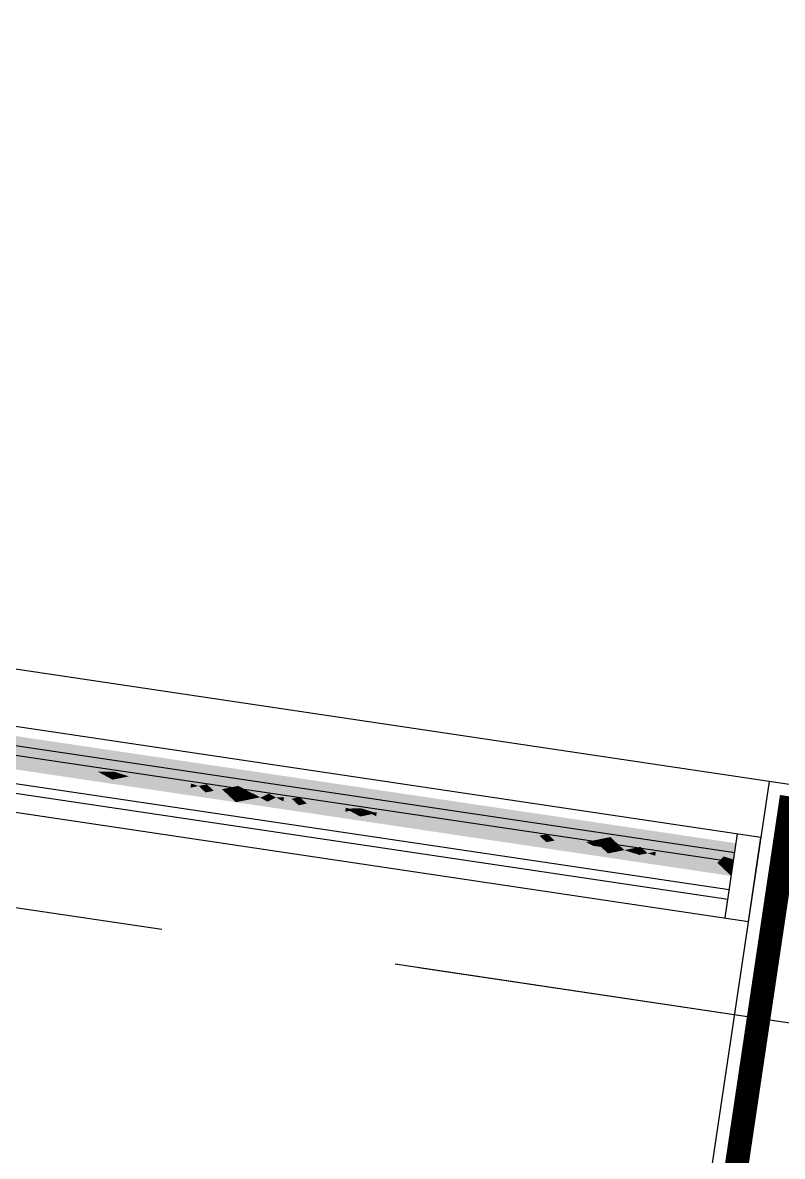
# Model space of a CAD drawing. Header units: millimetres. Extents: x 338 to 506, y 179 to 335.
# Drawn here: x 416.412 to 417.216, y 222.403 to 223.604 of the extents above; entities that cross this region are included whole.
import ezdxf

# ---------------------------------------------------------------- set-up
doc = ezdxf.new("R2010")
doc.units = ezdxf.units.MM
doc.linetypes.add('CENTER', pattern=[2, 1.25, -0.25, 0.25, -0.25])
doc.linetypes.add('DASHED2', pattern=[0.375, 0.25, -0.125])
for name, color, linetype in [('COLUMNAS', 252, 'Continuous'), ('CUBIERTA', 254, 'Continuous'), ('EJES-COLUMNAS', 3, 'CENTER'), ('EJES_DE_COLUMNA', 255, 'DASHED2'), ('MUROS', 32, 'Continuous'), ('REJAS', 151, 'Continuous')]:
    doc.layers.add(name, color=color, linetype=linetype)

# ---------------------------------------------------------------- blocks, each defined once
blk = doc.blocks.new('*U971')
at = {"layer": 'REJAS', "color": 9, "linetype": 'Continuous', "extrusion": (0, 0, -1)}
for points in [[(-44.0742, 75.6886), (-44.0654, 75.4233), (-44.0654, 75.9539)], [(-44.0829, 75.4233), (-44.0742, 75.6886), (-44.1004, 75.9539)], [(-44.0829, 75.4233), (-44.1004, 75.9539), (-44.1004, 74.8927)], [(-44.0763, 75.6223), (-44.0698, 75.556), (-44.0742, 75.6886)], [(-44.0774, 75.5891), (-44.0731, 75.5891), (-44.0763, 75.6223)], [(-44.0731, 75.5891), (-44.0758, 75.5726), (-44.0698, 75.556)], [(-44.0731, 75.5891), (-44.0774, 75.5891), (-44.0758, 75.5726)], [(-44.0758, 75.5726), (-44.0774, 75.5891), (-44.0785, 75.556)], [(-44.0737, 75.5587), (-44.0713, 75.5601), (-44.0728, 75.5643)], [(-44.0728, 75.5643), (-44.0743, 75.5684), (-44.0757, 75.5643)], [(-44.0728, 75.5643), (-44.0757, 75.5601), (-44.0737, 75.5587)], [(-44.0757, 75.5643), (-44.0757, 75.5601), (-44.0728, 75.5643)], [(-44.0743, 75.5684), (-44.0758, 75.5726), (-44.0757, 75.5643)], [(-44.0758, 75.5726), (-44.0772, 75.5643), (-44.0757, 75.5643)], [(-44.0772, 75.5643), (-44.0785, 75.556), (-44.0757, 75.5643)], [(-44.0785, 75.556), (-44.0757, 75.5601), (-44.0757, 75.5643)], [(-44.0763, 75.4897), (-44.0654, 75.4233), (-44.0698, 75.556)], [(-44.0698, 75.556), (-44.0713, 75.5601), (-44.0737, 75.5587)], [(-44.0742, 75.556), (-44.0698, 75.556), (-44.0737, 75.5587)], [(-44.0731, 75.5228), (-44.0698, 75.556), (-44.0758, 75.5394)], [(-44.0713, 75.5518), (-44.0698, 75.556), (-44.0737, 75.5532)], [(-44.0698, 75.556), (-44.0742, 75.556), (-44.0737, 75.5532)], [(-44.0728, 75.5477), (-44.0713, 75.5518), (-44.0737, 75.5532)], [(-44.0737, 75.5532), (-44.0757, 75.5518), (-44.0728, 75.5477)], [(-44.0728, 75.5477), (-44.0757, 75.5518), (-44.0757, 75.5477)], [(-44.0761, 75.5574), (-44.0737, 75.5587), (-44.0757, 75.5601)], [(-44.0761, 75.5574), (-44.0742, 75.556), (-44.0737, 75.5587)], [(-44.0761, 75.5546), (-44.0737, 75.5532), (-44.0742, 75.556)], [(-44.0761, 75.5546), (-44.0757, 75.5518), (-44.0737, 75.5532)], [(-44.0761, 75.5574), (-44.0785, 75.556), (-44.0742, 75.556)], [(-44.0785, 75.556), (-44.0761, 75.5546), (-44.0742, 75.556)], [(-44.0785, 75.556), (-44.0761, 75.5574), (-44.0757, 75.5601)], [(-44.0757, 75.5518), (-44.0785, 75.556), (-44.0757, 75.5477)], [(-44.0785, 75.556), (-44.0772, 75.5477), (-44.0757, 75.5477)], [(-44.0761, 75.5546), (-44.0785, 75.556), (-44.0757, 75.5518)], [(-44.0758, 75.5394), (-44.0785, 75.556), (-44.0774, 75.5228)], [(-44.0763, 75.4897), (-44.0785, 75.556), (-44.0829, 75.4233)], [(-44.0743, 75.5435), (-44.0728, 75.5477), (-44.0757, 75.5477)], [(-44.0731, 75.5228), (-44.0758, 75.5394), (-44.0774, 75.5228)], [(-44.0758, 75.5394), (-44.0743, 75.5435), (-44.0757, 75.5477)], [(-44.0757, 75.5477), (-44.0772, 75.5477), (-44.0758, 75.5394)], [(-44.0763, 75.4897), (-44.0731, 75.5228), (-44.0774, 75.5228)], [(-44.078, 75.4731), (-44.0736, 75.4731), (-44.0763, 75.4897)], [(-44.0736, 75.4731), (-44.0766, 75.4648), (-44.0709, 75.4565)], [(-44.0736, 75.4731), (-44.078, 75.4731), (-44.0766, 75.4648)], [(-44.0766, 75.4648), (-44.078, 75.4731), (-44.0796, 75.4565)], [(-44.0769, 75.4399), (-44.0654, 75.4233), (-44.0709, 75.4565)], [(-44.0709, 75.4565), (-44.0737, 75.4606), (-44.0757, 75.4593)], [(-44.0752, 75.4565), (-44.0709, 75.4565), (-44.0757, 75.4593)], [(-44.0709, 75.4565), (-44.0748, 75.4537), (-44.0724, 75.4523)], [(-44.0748, 75.4537), (-44.0709, 75.4565), (-44.0752, 75.4565)], [(-44.0757, 75.4593), (-44.0737, 75.4606), (-44.0766, 75.4648)], [(-44.0739, 75.4482), (-44.0796, 75.4565), (-44.0769, 75.4399)], [(-44.0767, 75.4523), (-44.0748, 75.4537), (-44.0796, 75.4565)], [(-44.0796, 75.4565), (-44.0748, 75.4537), (-44.0752, 75.4565)], [(-44.0796, 75.4565), (-44.0752, 75.4565), (-44.0757, 75.4593)], [(-44.0766, 75.4648), (-44.0781, 75.4606), (-44.0757, 75.4593)], [(-44.0781, 75.4606), (-44.0796, 75.4565), (-44.0757, 75.4593)], [(-44.0769, 75.4399), (-44.0796, 75.4565), (-44.0829, 75.4233)], [(-44.0724, 75.4523), (-44.0748, 75.4537), (-44.0739, 75.4482)], [(-44.0739, 75.4482), (-44.0748, 75.4537), (-44.0767, 75.4523)], [(-44.0711, 75.4316), (-44.0751, 75.4289), (-44.0654, 75.4233)], [(-44.0769, 75.4399), (-44.0751, 75.4289), (-44.0711, 75.4316)], [(-44.0751, 75.4289), (-44.0769, 75.4399), (-44.0799, 75.4316)], [(-44.0829, 75.4233), (-44.0751, 75.4289), (-44.0799, 75.4316)], [(-44.0654, 75.4233), (-44.0751, 75.4289), (-44.0742, 75.4233)], [(-44.0698, 75.2907), (-44.0654, 75.4233), (-44.0763, 75.357)], [(-44.0709, 75.3902), (-44.0654, 75.4233), (-44.0769, 75.4067)], [(-44.0742, 75.4233), (-44.0751, 75.4178), (-44.0654, 75.4233)], [(-44.0654, 75.4233), (-44.0751, 75.4178), (-44.0711, 75.415)], [(-44.0742, 75.158), (-44.0654, 74.8927), (-44.0654, 75.4233)], [(-44.0742, 75.4233), (-44.0751, 75.4289), (-44.0829, 75.4233)], [(-44.0829, 75.4233), (-44.1004, 74.8927), (-44.0742, 75.158)], [(-44.0829, 75.4233), (-44.0751, 75.4178), (-44.0742, 75.4233)], [(-44.0799, 75.415), (-44.0751, 75.4178), (-44.0829, 75.4233)], [(-44.0763, 75.357), (-44.0829, 75.4233), (-44.0785, 75.2907)], [(-44.0769, 75.4067), (-44.0829, 75.4233), (-44.0796, 75.3902)], [(-44.0751, 75.4178), (-44.0769, 75.4067), (-44.0711, 75.415)], [(-44.0739, 75.3985), (-44.0769, 75.4067), (-44.0796, 75.3902)], [(-44.0769, 75.4067), (-44.0751, 75.4178), (-44.0799, 75.415)], [(-44.0724, 75.3943), (-44.0739, 75.3985), (-44.0748, 75.3929)], [(-44.0739, 75.3985), (-44.0767, 75.3943), (-44.0748, 75.3929)], [(-44.0709, 75.3902), (-44.0724, 75.3943), (-44.0748, 75.3929)], [(-44.0748, 75.3929), (-44.0752, 75.3902), (-44.0709, 75.3902)], [(-44.0736, 75.3736), (-44.0709, 75.3902), (-44.0766, 75.3819)], [(-44.0752, 75.3902), (-44.0757, 75.3874), (-44.0709, 75.3902)], [(-44.0709, 75.3902), (-44.0757, 75.3874), (-44.0737, 75.386)], [(-44.0757, 75.3874), (-44.0766, 75.3819), (-44.0737, 75.386)], [(-44.0767, 75.3943), (-44.0796, 75.3902), (-44.0748, 75.3929)], [(-44.0796, 75.3902), (-44.0752, 75.3902), (-44.0748, 75.3929)], [(-44.0796, 75.3902), (-44.0757, 75.3874), (-44.0752, 75.3902)], [(-44.0781, 75.386), (-44.0757, 75.3874), (-44.0796, 75.3902)], [(-44.0766, 75.3819), (-44.0757, 75.3874), (-44.0781, 75.386)], [(-44.0766, 75.3819), (-44.0796, 75.3902), (-44.078, 75.3736)], [(-44.0736, 75.3736), (-44.0766, 75.3819), (-44.078, 75.3736)], [(-44.0763, 75.357), (-44.0736, 75.3736), (-44.078, 75.3736)], [(-44.0763, 75.357), (-44.0774, 75.3238), (-44.0731, 75.3238)], [(-44.0731, 75.3238), (-44.0758, 75.3073), (-44.0698, 75.2907)], [(-44.0731, 75.3238), (-44.0774, 75.3238), (-44.0758, 75.3073)], [(-44.0758, 75.3073), (-44.0774, 75.3238), (-44.0785, 75.2907)], [(-44.0728, 75.299), (-44.0737, 75.2934), (-44.0713, 75.2948)], [(-44.0743, 75.3031), (-44.0757, 75.299), (-44.0728, 75.299)], [(-44.0728, 75.299), (-44.0757, 75.299), (-44.0757, 75.2948)], [(-44.0737, 75.2934), (-44.0728, 75.299), (-44.0757, 75.2948)], [(-44.0758, 75.3073), (-44.0757, 75.299), (-44.0743, 75.3031)], [(-44.0757, 75.299), (-44.0758, 75.3073), (-44.0772, 75.299)], [(-44.0757, 75.2948), (-44.0757, 75.299), (-44.0785, 75.2907)], [(-44.0785, 75.2907), (-44.0757, 75.299), (-44.0772, 75.299)], [(-44.0713, 75.2948), (-44.0737, 75.2934), (-44.0698, 75.2907)], [(-44.0698, 75.2907), (-44.0737, 75.2934), (-44.0742, 75.2907)], [(-44.0731, 75.2575), (-44.0698, 75.2907), (-44.0758, 75.2741)], [(-44.0742, 75.2907), (-44.0737, 75.2879), (-44.0698, 75.2907)], [(-44.0698, 75.2907), (-44.0737, 75.2879), (-44.0713, 75.2865)], [(-44.0763, 75.2244), (-44.0742, 75.158), (-44.0698, 75.2907)], [(-44.0737, 75.2879), (-44.0728, 75.2824), (-44.0713, 75.2865)], [(-44.0728, 75.2824), (-44.0737, 75.2879), (-44.0757, 75.2865)], [(-44.0757, 75.2824), (-44.0728, 75.2824), (-44.0757, 75.2865)], [(-44.0761, 75.2921), (-44.0737, 75.2934), (-44.0757, 75.2948)], [(-44.0761, 75.2921), (-44.0742, 75.2907), (-44.0737, 75.2934)], [(-44.0761, 75.2893), (-44.0737, 75.2879), (-44.0742, 75.2907)], [(-44.0761, 75.2893), (-44.0757, 75.2865), (-44.0737, 75.2879)], [(-44.0785, 75.2907), (-44.0742, 75.2907), (-44.0761, 75.2921)], [(-44.0761, 75.2893), (-44.0742, 75.2907), (-44.0785, 75.2907)], [(-44.0761, 75.2921), (-44.0757, 75.2948), (-44.0785, 75.2907)], [(-44.0785, 75.2907), (-44.0757, 75.2865), (-44.0761, 75.2893)], [(-44.0772, 75.2824), (-44.0757, 75.2824), (-44.0785, 75.2907)], [(-44.0785, 75.2907), (-44.0757, 75.2824), (-44.0757, 75.2865)], [(-44.0758, 75.2741), (-44.0785, 75.2907), (-44.0774, 75.2575)], [(-44.0728, 75.2824), (-44.0757, 75.2824), (-44.0743, 75.2782)], [(-44.0743, 75.2782), (-44.0757, 75.2824), (-44.0758, 75.2741)], [(-44.0758, 75.2741), (-44.0757, 75.2824), (-44.0772, 75.2824)], [(-44.0731, 75.2575), (-44.0758, 75.2741), (-44.0774, 75.2575)], [(-44.0774, 75.2575), (-44.0763, 75.2244), (-44.0731, 75.2575)], [(-44.0774, 75.1249), (-44.072, 75.0917), (-44.0742, 75.158)], [(-44.0774, 75.1249), (-44.0807, 75.0917), (-44.0747, 75.1083)], [(-44.0777, 75.1), (-44.072, 75.0917), (-44.0747, 75.1083)], [(-44.0748, 75.0958), (-44.0768, 75.0945), (-44.072, 75.0917)], [(-44.072, 75.0917), (-44.0768, 75.0945), (-44.0763, 75.0917)], [(-44.0777, 75.1), (-44.0768, 75.0945), (-44.0748, 75.0958)], [(-44.0763, 75.0917), (-44.0768, 75.0945), (-44.0807, 75.0917)], [(-44.0768, 75.0945), (-44.0777, 75.1), (-44.0792, 75.0958)], [(-44.0807, 75.0917), (-44.0768, 75.0945), (-44.0792, 75.0958)], [(-44.0752, 75.0585), (-44.0698, 75.0254), (-44.072, 75.0917)], [(-44.0763, 75.0917), (-44.0759, 75.0889), (-44.072, 75.0917)], [(-44.072, 75.0917), (-44.0759, 75.0889), (-44.0735, 75.0876)], [(-44.078, 75.0751), (-44.0752, 75.0585), (-44.072, 75.0917)], [(-44.0759, 75.0889), (-44.075, 75.0834), (-44.0735, 75.0876)], [(-44.078, 75.0751), (-44.075, 75.0834), (-44.0807, 75.0917)], [(-44.075, 75.0834), (-44.0759, 75.0889), (-44.0778, 75.0876)], [(-44.0807, 75.0917), (-44.0873, 75.0254), (-44.0752, 75.0585)], [(-44.0778, 75.0876), (-44.0759, 75.0889), (-44.0807, 75.0917)], [(-44.0807, 75.0917), (-44.0759, 75.0889), (-44.0763, 75.0917)], [(-44.0752, 75.0585), (-44.0754, 75.042), (-44.0725, 75.042)], [(-44.0783, 75.0502), (-44.0754, 75.042), (-44.0752, 75.0585)], [(-44.0813, 75.042), (-44.0754, 75.042), (-44.0783, 75.0502)], [(-44.0725, 75.042), (-44.0754, 75.042), (-44.0698, 75.0254)], [(-44.0698, 75.0254), (-44.0754, 75.042), (-44.0755, 75.0337)], [(-44.0754, 75.042), (-44.0813, 75.042), (-44.0755, 75.0337)], [(-44.0813, 75.042), (-44.0794, 75.0309), (-44.0755, 75.0337)], [(-44.0794, 75.0309), (-44.0813, 75.042), (-44.0843, 75.0337)], [(-44.0763, 74.959), (-44.0654, 74.8927), (-44.0698, 75.0254)], [(-44.0698, 75.0254), (-44.0755, 75.0337), (-44.0746, 75.0281)], [(-44.0722, 75.0268), (-44.0743, 75.0263), (-44.0698, 75.0254)], [(-44.0698, 75.0254), (-44.0743, 75.0263), (-44.0742, 75.0254)], [(-44.0698, 75.0254), (-44.074, 75.0245), (-44.0717, 75.024)], [(-44.074, 75.0245), (-44.0698, 75.0254), (-44.0742, 75.0254)], [(-44.0698, 75.0254), (-44.0776, 75.0198), (-44.0728, 75.0171)], [(-44.0758, 75.0088), (-44.0731, 74.9922), (-44.0698, 75.0254)], [(-44.0717, 75.024), (-44.074, 75.0245), (-44.0737, 75.0226)], [(-44.0746, 75.0281), (-44.0743, 75.0263), (-44.0722, 75.0268)], [(-44.0737, 75.0226), (-44.074, 75.0245), (-44.0761, 75.024)], [(-44.0737, 75.0226), (-44.0761, 75.024), (-44.0766, 75.0226)], [(-44.0766, 75.0226), (-44.0757, 75.0212), (-44.0737, 75.0226)], [(-44.0761, 75.024), (-44.074, 75.0245), (-44.0785, 75.0254)], [(-44.0785, 75.0254), (-44.074, 75.0245), (-44.0742, 75.0254)], [(-44.0742, 75.0254), (-44.0743, 75.0263), (-44.0785, 75.0254)], [(-44.0743, 75.0263), (-44.0746, 75.0281), (-44.0766, 75.0268)], [(-44.0785, 75.0254), (-44.0743, 75.0263), (-44.0766, 75.0268)], [(-44.0746, 75.0281), (-44.0755, 75.0337), (-44.0794, 75.0309)], [(-44.0746, 75.0281), (-44.0794, 75.0309), (-44.0785, 75.0254)], [(-44.0776, 75.0198), (-44.0757, 75.0212), (-44.0766, 75.0226)], [(-44.0818, 74.9922), (-44.0758, 75.0088), (-44.0873, 75.0254)], [(-44.0761, 75.024), (-44.0785, 75.0254), (-44.0766, 75.0226)], [(-44.0873, 75.0254), (-44.1004, 74.8927), (-44.0763, 74.959)], [(-44.0785, 75.0254), (-44.0781, 75.0226), (-44.0766, 75.0226)], [(-44.0781, 75.0226), (-44.0776, 75.0198), (-44.0766, 75.0226)], [(-44.0815, 75.0171), (-44.0776, 75.0198), (-44.0873, 75.0254)], [(-44.0873, 75.0254), (-44.0776, 75.0198), (-44.0785, 75.0254)], [(-44.0785, 75.0254), (-44.0794, 75.0309), (-44.0873, 75.0254)], [(-44.0873, 75.0254), (-44.0794, 75.0309), (-44.0843, 75.0337)], [(-44.0776, 75.0198), (-44.0758, 75.0088), (-44.0728, 75.0171)], [(-44.0758, 75.0088), (-44.0776, 75.0198), (-44.0815, 75.0171)], [(-44.0744, 75.0005), (-44.0759, 75.0005), (-44.0731, 74.9922)], [(-44.0731, 74.9922), (-44.0759, 75.0005), (-44.0759, 74.9964)], [(-44.0758, 75.0088), (-44.0759, 75.0005), (-44.0744, 75.0005)], [(-44.0773, 75.0046), (-44.0759, 75.0005), (-44.0758, 75.0088)], [(-44.0788, 75.0005), (-44.0759, 75.0005), (-44.0773, 75.0046)], [(-44.0788, 75.0005), (-44.0779, 74.995), (-44.0759, 74.9964)], [(-44.0759, 75.0005), (-44.0788, 75.0005), (-44.0759, 74.9964)], [(-44.0803, 74.9964), (-44.0779, 74.995), (-44.0788, 75.0005)], [(-44.0759, 74.9964), (-44.0779, 74.995), (-44.0731, 74.9922)], [(-44.0731, 74.9922), (-44.0779, 74.995), (-44.0774, 74.9922)], [(-44.0746, 74.9881), (-44.0731, 74.9922), (-44.077, 74.9894)], [(-44.0731, 74.9922), (-44.0774, 74.9922), (-44.077, 74.9894)], [(-44.0761, 74.9839), (-44.0747, 74.9756), (-44.0731, 74.9922)], [(-44.0761, 74.9839), (-44.0746, 74.9881), (-44.077, 74.9894)], [(-44.0791, 74.9756), (-44.0761, 74.9839), (-44.0818, 74.9922)], [(-44.077, 74.9894), (-44.0789, 74.9881), (-44.0761, 74.9839)], [(-44.0774, 74.9922), (-44.0818, 74.9922), (-44.077, 74.9894)], [(-44.0818, 74.9922), (-44.0789, 74.9881), (-44.077, 74.9894)], [(-44.0779, 74.995), (-44.0818, 74.9922), (-44.0774, 74.9922)], [(-44.0818, 74.9922), (-44.0779, 74.995), (-44.0803, 74.9964)], [(-44.0791, 74.9756), (-44.0747, 74.9756), (-44.0761, 74.9839)], [(-44.0763, 74.959), (-44.0747, 74.9756), (-44.0791, 74.9756)], [(-44.0763, 74.959), (-44.0767, 74.9259), (-44.0709, 74.9259)], [(-44.0824, 74.9425), (-44.0767, 74.9259), (-44.0763, 74.959)], [(-44.0884, 74.9259), (-44.0767, 74.9259), (-44.0824, 74.9425)], [(-44.0709, 74.9259), (-44.0767, 74.9259), (-44.0654, 74.8927)], [(-44.0654, 74.8927), (-44.0767, 74.9259), (-44.0769, 74.9093)], [(-44.0767, 74.9259), (-44.0884, 74.9259), (-44.0769, 74.9093)], [(-44.0884, 74.9259), (-44.0847, 74.9038), (-44.0769, 74.9093)], [(-44.0847, 74.9038), (-44.0884, 74.9259), (-44.0944, 74.9093)], [(-44.0654, 74.8927), (-44.0769, 74.9093), (-44.0751, 74.8982)], [(-44.0751, 74.8982), (-44.0769, 74.9093), (-44.0847, 74.9038)], [(-44.0751, 74.8982), (-44.0847, 74.9038), (-44.0829, 74.8927)], [(-44.0829, 74.8927), (-44.0847, 74.9038), (-44.1004, 74.8927)], [(-44.1004, 74.8927), (-44.0847, 74.9038), (-44.0944, 74.9093)], [(-44.0702, 74.8955), (-44.0745, 74.8946), (-44.0654, 74.8927)], [(-44.0654, 74.8927), (-44.0745, 74.8946), (-44.0742, 74.8927)], [(-44.0751, 74.8982), (-44.0745, 74.8946), (-44.0702, 74.8955)], [(-44.0742, 74.8927), (-44.0745, 74.8946), (-44.0829, 74.8927)], [(-44.0745, 74.8946), (-44.0751, 74.8982), (-44.079, 74.8955)], [(-44.0829, 74.8927), (-44.0745, 74.8946), (-44.079, 74.8955)]]:
    blk.add_solid(points, dxfattribs=at)
blk = doc.blocks.new('*U169')
at = {"layer": 'REJAS', "color": 18, "linetype": 'Continuous', "extrusion": (0, 0, -1)}
for points in [[(-2936.8401, 1966.1363), (-2936.8313, 1965.8709), (-2936.8313, 1966.4016)], [(-2936.8488, 1965.8709), (-2936.8401, 1966.1363), (-2936.8663, 1966.4016)], [(-2936.8488, 1965.8709), (-2936.8663, 1966.4016), (-2936.8663, 1965.3403)], [(-2936.8422, 1966.0699), (-2936.8357, 1966.0036), (-2936.8401, 1966.1363)], [(-2936.8433, 1966.0368), (-2936.839, 1966.0368), (-2936.8422, 1966.0699)], [(-2936.839, 1966.0368), (-2936.8417, 1966.0202), (-2936.8357, 1966.0036)], [(-2936.839, 1966.0368), (-2936.8433, 1966.0368), (-2936.8417, 1966.0202)], [(-2936.8417, 1966.0202), (-2936.8433, 1966.0368), (-2936.8444, 1966.0036)], [(-2936.8387, 1966.0119), (-2936.8402, 1966.016), (-2936.8416, 1966.0119)], [(-2936.8402, 1966.016), (-2936.8417, 1966.0202), (-2936.8416, 1966.0119)], [(-2936.8417, 1966.0202), (-2936.8431, 1966.0119), (-2936.8416, 1966.0119)], [(-2936.8422, 1965.9373), (-2936.8313, 1965.8709), (-2936.8357, 1966.0036)], [(-2936.8357, 1966.0036), (-2936.8372, 1966.0077), (-2936.8396, 1966.0064)], [(-2936.8401, 1966.0036), (-2936.8357, 1966.0036), (-2936.8396, 1966.0064)], [(-2936.839, 1965.9704), (-2936.8357, 1966.0036), (-2936.8417, 1965.987)], [(-2936.8372, 1965.9995), (-2936.8357, 1966.0036), (-2936.8396, 1966.0008)], [(-2936.8357, 1966.0036), (-2936.8401, 1966.0036), (-2936.8396, 1966.0008)], [(-2936.8396, 1966.0064), (-2936.8372, 1966.0077), (-2936.8387, 1966.0119)], [(-2936.8387, 1966.0119), (-2936.8416, 1966.0077), (-2936.8396, 1966.0064)], [(-2936.8416, 1966.0119), (-2936.8416, 1966.0077), (-2936.8387, 1966.0119)], [(-2936.842, 1966.005), (-2936.8396, 1966.0064), (-2936.8416, 1966.0077)], [(-2936.842, 1966.005), (-2936.8401, 1966.0036), (-2936.8396, 1966.0064)], [(-2936.842, 1966.0022), (-2936.8396, 1966.0008), (-2936.8401, 1966.0036)], [(-2936.842, 1966.0022), (-2936.8416, 1965.9995), (-2936.8396, 1966.0008)], [(-2936.842, 1966.005), (-2936.8444, 1966.0036), (-2936.8401, 1966.0036)], [(-2936.8444, 1966.0036), (-2936.842, 1966.0022), (-2936.8401, 1966.0036)], [(-2936.8431, 1966.0119), (-2936.8444, 1966.0036), (-2936.8416, 1966.0119)], [(-2936.8444, 1966.0036), (-2936.8416, 1966.0077), (-2936.8416, 1966.0119)], [(-2936.8444, 1966.0036), (-2936.842, 1966.005), (-2936.8416, 1966.0077)], [(-2936.8416, 1965.9995), (-2936.8444, 1966.0036), (-2936.8416, 1965.9953)], [(-2936.8444, 1966.0036), (-2936.8431, 1965.9953), (-2936.8416, 1965.9953)], [(-2936.842, 1966.0022), (-2936.8444, 1966.0036), (-2936.8416, 1965.9995)], [(-2936.8417, 1965.987), (-2936.8444, 1966.0036), (-2936.8433, 1965.9704)], [(-2936.8422, 1965.9373), (-2936.8444, 1966.0036), (-2936.8488, 1965.8709)], [(-2936.8387, 1965.9953), (-2936.8372, 1965.9995), (-2936.8396, 1966.0008)], [(-2936.8396, 1966.0008), (-2936.8416, 1965.9995), (-2936.8387, 1965.9953)], [(-2936.8387, 1965.9953), (-2936.8416, 1965.9995), (-2936.8416, 1965.9953)], [(-2936.8402, 1965.9912), (-2936.8387, 1965.9953), (-2936.8416, 1965.9953)], [(-2936.8417, 1965.987), (-2936.8402, 1965.9912), (-2936.8416, 1965.9953)], [(-2936.8416, 1965.9953), (-2936.8431, 1965.9953), (-2936.8417, 1965.987)], [(-2936.839, 1965.9704), (-2936.8417, 1965.987), (-2936.8433, 1965.9704)], [(-2936.8422, 1965.9373), (-2936.839, 1965.9704), (-2936.8433, 1965.9704)], [(-2936.8439, 1965.9207), (-2936.8395, 1965.9207), (-2936.8422, 1965.9373)], [(-2936.8395, 1965.9207), (-2936.8425, 1965.9124), (-2936.8368, 1965.9041)], [(-2936.8395, 1965.9207), (-2936.8439, 1965.9207), (-2936.8425, 1965.9124)], [(-2936.8425, 1965.9124), (-2936.8439, 1965.9207), (-2936.8455, 1965.9041)], [(-2936.8368, 1965.9041), (-2936.8396, 1965.9083), (-2936.8416, 1965.9069)], [(-2936.8411, 1965.9041), (-2936.8368, 1965.9041), (-2936.8416, 1965.9069)], [(-2936.8416, 1965.9069), (-2936.8396, 1965.9083), (-2936.8425, 1965.9124)], [(-2936.8455, 1965.9041), (-2936.8411, 1965.9041), (-2936.8416, 1965.9069)], [(-2936.8425, 1965.9124), (-2936.844, 1965.9083), (-2936.8416, 1965.9069)], [(-2936.844, 1965.9083), (-2936.8455, 1965.9041), (-2936.8416, 1965.9069)], [(-2936.8428, 1965.8875), (-2936.8313, 1965.8709), (-2936.8368, 1965.9041)], [(-2936.8368, 1965.9041), (-2936.8407, 1965.9013), (-2936.8383, 1965.9)], [(-2936.8407, 1965.9013), (-2936.8368, 1965.9041), (-2936.8411, 1965.9041)], [(-2936.8383, 1965.9), (-2936.8407, 1965.9013), (-2936.8398, 1965.8958)], [(-2936.8398, 1965.8958), (-2936.8455, 1965.9041), (-2936.8428, 1965.8875)], [(-2936.8398, 1965.8958), (-2936.8407, 1965.9013), (-2936.8426, 1965.9)], [(-2936.8426, 1965.9), (-2936.8407, 1965.9013), (-2936.8455, 1965.9041)], [(-2936.8455, 1965.9041), (-2936.8407, 1965.9013), (-2936.8411, 1965.9041)], [(-2936.8428, 1965.8875), (-2936.8455, 1965.9041), (-2936.8488, 1965.8709)], [(-2936.8428, 1965.8875), (-2936.841, 1965.8765), (-2936.837, 1965.8792)], [(-2936.841, 1965.8765), (-2936.8428, 1965.8875), (-2936.8458, 1965.8792)], [(-2936.837, 1965.8792), (-2936.841, 1965.8765), (-2936.8313, 1965.8709)], [(-2936.8313, 1965.8709), (-2936.841, 1965.8765), (-2936.8401, 1965.8709)], [(-2936.8379, 1965.8046), (-2936.8313, 1965.8709), (-2936.8433, 1965.8378)], [(-2936.8401, 1965.8709), (-2936.8391, 1965.8654), (-2936.8313, 1965.8709)], [(-2936.8313, 1965.8709), (-2936.8391, 1965.8654), (-2936.8343, 1965.8627)], [(-2936.8379, 1965.8046), (-2936.8357, 1965.7383), (-2936.8313, 1965.8709)], [(-2936.8401, 1965.6056), (-2936.8313, 1965.3403), (-2936.8313, 1965.8709)], [(-2936.844, 1965.8682), (-2936.8391, 1965.8654), (-2936.8401, 1965.8709)], [(-2936.8401, 1965.8709), (-2936.841, 1965.8765), (-2936.8488, 1965.8709)], [(-2936.8488, 1965.8709), (-2936.8663, 1965.3403), (-2936.8401, 1965.6056)], [(-2936.844, 1965.8682), (-2936.8401, 1965.8709), (-2936.8488, 1965.8709)], [(-2936.8488, 1965.8709), (-2936.841, 1965.8765), (-2936.8458, 1965.8792)], [(-2936.8488, 1965.8709), (-2936.8431, 1965.8627), (-2936.844, 1965.8682)], [(-2936.8461, 1965.8544), (-2936.8431, 1965.8544), (-2936.8488, 1965.8709)], [(-2936.8488, 1965.8709), (-2936.8431, 1965.8544), (-2936.8431, 1965.8627)], [(-2936.8433, 1965.8378), (-2936.8488, 1965.8709), (-2936.8466, 1965.8046)], [(-2936.8391, 1965.8654), (-2936.8373, 1965.8544), (-2936.8343, 1965.8627)], [(-2936.8373, 1965.8544), (-2936.8391, 1965.8654), (-2936.8431, 1965.8627)], [(-2936.8431, 1965.8544), (-2936.8373, 1965.8544), (-2936.8431, 1965.8627)], [(-2936.844, 1965.8682), (-2936.8431, 1965.8627), (-2936.8391, 1965.8654)], [(-2936.8373, 1965.8544), (-2936.8431, 1965.8544), (-2936.8403, 1965.8461)], [(-2936.8403, 1965.8461), (-2936.8431, 1965.8544), (-2936.8433, 1965.8378)], [(-2936.8433, 1965.8378), (-2936.8431, 1965.8544), (-2936.8461, 1965.8544)], [(-2936.8406, 1965.8212), (-2936.8433, 1965.8378), (-2936.8466, 1965.8046)], [(-2936.8406, 1965.8212), (-2936.8436, 1965.8129), (-2936.8379, 1965.8046)], [(-2936.8436, 1965.8129), (-2936.8427, 1965.8074), (-2936.8407, 1965.8088)], [(-2936.8427, 1965.8074), (-2936.8436, 1965.8129), (-2936.8451, 1965.8088)], [(-2936.8411, 1965.7715), (-2936.8357, 1965.7383), (-2936.8379, 1965.8046)], [(-2936.8407, 1965.8088), (-2936.8427, 1965.8074), (-2936.8379, 1965.8046)], [(-2936.8379, 1965.8046), (-2936.8427, 1965.8074), (-2936.8422, 1965.8046)], [(-2936.8411, 1965.7715), (-2936.8379, 1965.8046), (-2936.8439, 1965.788)], [(-2936.8422, 1965.8046), (-2936.8418, 1965.8019), (-2936.8379, 1965.8046)], [(-2936.8379, 1965.8046), (-2936.8418, 1965.8019), (-2936.8394, 1965.8005)], [(-2936.8418, 1965.8019), (-2936.8409, 1965.7963), (-2936.8394, 1965.8005)], [(-2936.8409, 1965.7963), (-2936.8466, 1965.8046), (-2936.8439, 1965.788)], [(-2936.8409, 1965.7963), (-2936.8418, 1965.8019), (-2936.8437, 1965.8005)], [(-2936.8444, 1965.7383), (-2936.8411, 1965.7715), (-2936.8466, 1965.8046)], [(-2936.8437, 1965.8005), (-2936.8418, 1965.8019), (-2936.8466, 1965.8046)], [(-2936.8466, 1965.8046), (-2936.8418, 1965.8019), (-2936.8422, 1965.8046)], [(-2936.8422, 1965.8046), (-2936.8427, 1965.8074), (-2936.8466, 1965.8046)], [(-2936.8466, 1965.8046), (-2936.8427, 1965.8074), (-2936.8451, 1965.8088)], [(-2936.8428, 1965.7549), (-2936.8384, 1965.7549), (-2936.8411, 1965.7715)], [(-2936.8384, 1965.7549), (-2936.8414, 1965.7466), (-2936.8357, 1965.7383)], [(-2936.8384, 1965.7549), (-2936.8428, 1965.7549), (-2936.8414, 1965.7466)], [(-2936.8414, 1965.7466), (-2936.8428, 1965.7549), (-2936.8444, 1965.7383)], [(-2936.8357, 1965.7383), (-2936.8385, 1965.7424), (-2936.8405, 1965.7411)], [(-2936.8401, 1965.7383), (-2936.8357, 1965.7383), (-2936.8405, 1965.7411)], [(-2936.8385, 1965.7341), (-2936.8357, 1965.7383), (-2936.8405, 1965.7355)], [(-2936.8357, 1965.7383), (-2936.8401, 1965.7383), (-2936.8405, 1965.7355)], [(-2936.8414, 1965.73), (-2936.8384, 1965.7217), (-2936.8357, 1965.7383)], [(-2936.8411, 1965.7051), (-2936.8379, 1965.672), (-2936.8357, 1965.7383)], [(-2936.8405, 1965.7411), (-2936.8385, 1965.7424), (-2936.8414, 1965.7466)], [(-2936.8444, 1965.7383), (-2936.8401, 1965.7383), (-2936.8405, 1965.7411)], [(-2936.8401, 1965.7383), (-2936.8444, 1965.7383), (-2936.8405, 1965.7355)], [(-2936.8414, 1965.7466), (-2936.8429, 1965.7424), (-2936.8405, 1965.7411)], [(-2936.8429, 1965.7424), (-2936.8444, 1965.7383), (-2936.8405, 1965.7411)], [(-2936.8444, 1965.7383), (-2936.8429, 1965.7341), (-2936.8405, 1965.7355)], [(-2936.8411, 1965.7051), (-2936.8444, 1965.7383), (-2936.8422, 1965.672)], [(-2936.8414, 1965.73), (-2936.8444, 1965.7383), (-2936.8428, 1965.7217)], [(-2936.8384, 1965.7217), (-2936.8414, 1965.73), (-2936.8428, 1965.7217)], [(-2936.8414, 1965.73), (-2936.8385, 1965.7341), (-2936.8405, 1965.7355)], [(-2936.8405, 1965.7355), (-2936.8429, 1965.7341), (-2936.8414, 1965.73)], [(-2936.8428, 1965.7217), (-2936.8411, 1965.7051), (-2936.8384, 1965.7217)], [(-2936.8379, 1965.672), (-2936.8411, 1965.7051), (-2936.8422, 1965.672)], [(-2936.8422, 1965.672), (-2936.8401, 1965.6056), (-2936.8379, 1965.672)], [(-2936.8433, 1965.5725), (-2936.8379, 1965.5393), (-2936.8401, 1965.6056)], [(-2936.8433, 1965.5725), (-2936.8466, 1965.5393), (-2936.8406, 1965.5559)], [(-2936.8436, 1965.5476), (-2936.8379, 1965.5393), (-2936.8406, 1965.5559)], [(-2936.8436, 1965.5476), (-2936.8427, 1965.5421), (-2936.8407, 1965.5435)], [(-2936.8427, 1965.5421), (-2936.8436, 1965.5476), (-2936.8451, 1965.5435)], [(-2936.8411, 1965.5062), (-2936.8357, 1965.473), (-2936.8379, 1965.5393)], [(-2936.8407, 1965.5435), (-2936.8427, 1965.5421), (-2936.8379, 1965.5393)], [(-2936.8379, 1965.5393), (-2936.8427, 1965.5421), (-2936.8422, 1965.5393)], [(-2936.8422, 1965.5393), (-2936.8418, 1965.5366), (-2936.8379, 1965.5393)], [(-2936.8379, 1965.5393), (-2936.8418, 1965.5366), (-2936.8394, 1965.5352)], [(-2936.8439, 1965.5227), (-2936.8411, 1965.5062), (-2936.8379, 1965.5393)], [(-2936.8418, 1965.5366), (-2936.8409, 1965.531), (-2936.8394, 1965.5352)], [(-2936.8439, 1965.5227), (-2936.8409, 1965.531), (-2936.8466, 1965.5393)], [(-2936.8409, 1965.531), (-2936.8418, 1965.5366), (-2936.8437, 1965.5352)], [(-2936.8466, 1965.5393), (-2936.8532, 1965.473), (-2936.8411, 1965.5062)], [(-2936.8437, 1965.5352), (-2936.8418, 1965.5366), (-2936.8466, 1965.5393)], [(-2936.8466, 1965.5393), (-2936.8418, 1965.5366), (-2936.8422, 1965.5393)], [(-2936.8422, 1965.5393), (-2936.8427, 1965.5421), (-2936.8466, 1965.5393)], [(-2936.8466, 1965.5393), (-2936.8427, 1965.5421), (-2936.8451, 1965.5435)], [(-2936.8411, 1965.5062), (-2936.8413, 1965.4896), (-2936.8384, 1965.4896)], [(-2936.8442, 1965.4979), (-2936.8413, 1965.4896), (-2936.8411, 1965.5062)], [(-2936.8472, 1965.4896), (-2936.8413, 1965.4896), (-2936.8442, 1965.4979)], [(-2936.8384, 1965.4896), (-2936.8413, 1965.4896), (-2936.8357, 1965.473)], [(-2936.8357, 1965.473), (-2936.8413, 1965.4896), (-2936.8414, 1965.4813)], [(-2936.8413, 1965.4896), (-2936.8472, 1965.4896), (-2936.8414, 1965.4813)], [(-2936.8472, 1965.4896), (-2936.8453, 1965.4785), (-2936.8414, 1965.4813)], [(-2936.8453, 1965.4785), (-2936.8472, 1965.4896), (-2936.8502, 1965.4813)], [(-2936.8357, 1965.473), (-2936.8414, 1965.4813), (-2936.8405, 1965.4758)], [(-2936.8381, 1965.4744), (-2936.8402, 1965.4739), (-2936.8357, 1965.473)], [(-2936.8357, 1965.473), (-2936.8402, 1965.4739), (-2936.8401, 1965.473)], [(-2936.8405, 1965.4758), (-2936.8402, 1965.4739), (-2936.8381, 1965.4744)], [(-2936.8401, 1965.473), (-2936.8402, 1965.4739), (-2936.8444, 1965.473)], [(-2936.8402, 1965.4739), (-2936.8405, 1965.4758), (-2936.8425, 1965.4744)], [(-2936.8444, 1965.473), (-2936.8402, 1965.4739), (-2936.8425, 1965.4744)], [(-2936.8405, 1965.4758), (-2936.8414, 1965.4813), (-2936.8453, 1965.4785)], [(-2936.8405, 1965.4758), (-2936.8453, 1965.4785), (-2936.8444, 1965.473)], [(-2936.8444, 1965.473), (-2936.8453, 1965.4785), (-2936.8532, 1965.473)], [(-2936.8532, 1965.473), (-2936.8453, 1965.4785), (-2936.8502, 1965.4813)], [(-2936.8422, 1965.4067), (-2936.8313, 1965.3403), (-2936.8357, 1965.473)], [(-2936.8357, 1965.473), (-2936.8399, 1965.4721), (-2936.8376, 1965.4716)], [(-2936.8399, 1965.4721), (-2936.8357, 1965.473), (-2936.8401, 1965.473)], [(-2936.8357, 1965.473), (-2936.8435, 1965.4675), (-2936.8387, 1965.4647)], [(-2936.8417, 1965.4564), (-2936.839, 1965.4398), (-2936.8357, 1965.473)], [(-2936.8376, 1965.4716), (-2936.8399, 1965.4721), (-2936.8396, 1965.4702)], [(-2936.8435, 1965.4675), (-2936.8417, 1965.4564), (-2936.8387, 1965.4647)], [(-2936.8396, 1965.4702), (-2936.8399, 1965.4721), (-2936.842, 1965.4716)], [(-2936.8396, 1965.4702), (-2936.842, 1965.4716), (-2936.8425, 1965.4702)], [(-2936.8425, 1965.4702), (-2936.8416, 1965.4688), (-2936.8396, 1965.4702)], [(-2936.842, 1965.4716), (-2936.8399, 1965.4721), (-2936.8444, 1965.473)], [(-2936.8444, 1965.473), (-2936.8399, 1965.4721), (-2936.8401, 1965.473)], [(-2936.8435, 1965.4675), (-2936.8416, 1965.4688), (-2936.8425, 1965.4702)], [(-2936.8477, 1965.4398), (-2936.8417, 1965.4564), (-2936.8532, 1965.473)], [(-2936.8417, 1965.4564), (-2936.8435, 1965.4675), (-2936.8474, 1965.4647)], [(-2936.842, 1965.4716), (-2936.8444, 1965.473), (-2936.8425, 1965.4702)], [(-2936.8532, 1965.473), (-2936.8663, 1965.3403), (-2936.8422, 1965.4067)], [(-2936.8444, 1965.473), (-2936.844, 1965.4702), (-2936.8425, 1965.4702)], [(-2936.844, 1965.4702), (-2936.8435, 1965.4675), (-2936.8425, 1965.4702)], [(-2936.8474, 1965.4647), (-2936.8435, 1965.4675), (-2936.8532, 1965.473)], [(-2936.8532, 1965.473), (-2936.8435, 1965.4675), (-2936.8444, 1965.473)], [(-2936.8417, 1965.4564), (-2936.8418, 1965.4481), (-2936.8403, 1965.4481)], [(-2936.8432, 1965.4523), (-2936.8418, 1965.4481), (-2936.8417, 1965.4564)], [(-2936.8447, 1965.4481), (-2936.8418, 1965.4481), (-2936.8432, 1965.4523)], [(-2936.8403, 1965.4481), (-2936.8418, 1965.4481), (-2936.839, 1965.4398)], [(-2936.839, 1965.4398), (-2936.8418, 1965.4481), (-2936.8418, 1965.444)], [(-2936.8418, 1965.444), (-2936.8438, 1965.4426), (-2936.839, 1965.4398)], [(-2936.839, 1965.4398), (-2936.8438, 1965.4426), (-2936.8433, 1965.4398)], [(-2936.8405, 1965.4357), (-2936.839, 1965.4398), (-2936.8429, 1965.4371)], [(-2936.839, 1965.4398), (-2936.8433, 1965.4398), (-2936.8429, 1965.4371)], [(-2936.842, 1965.4315), (-2936.8406, 1965.4232), (-2936.839, 1965.4398)], [(-2936.8447, 1965.4481), (-2936.8438, 1965.4426), (-2936.8418, 1965.444)], [(-2936.8418, 1965.4481), (-2936.8447, 1965.4481), (-2936.8418, 1965.444)], [(-2936.845, 1965.4232), (-2936.842, 1965.4315), (-2936.8477, 1965.4398)], [(-2936.8433, 1965.4398), (-2936.8477, 1965.4398), (-2936.8429, 1965.4371)], [(-2936.8477, 1965.4398), (-2936.8448, 1965.4357), (-2936.8429, 1965.4371)], [(-2936.8438, 1965.4426), (-2936.8477, 1965.4398), (-2936.8433, 1965.4398)], [(-2936.8462, 1965.444), (-2936.8438, 1965.4426), (-2936.8447, 1965.4481)], [(-2936.8477, 1965.4398), (-2936.8438, 1965.4426), (-2936.8462, 1965.444)], [(-2936.842, 1965.4315), (-2936.8405, 1965.4357), (-2936.8429, 1965.4371)], [(-2936.845, 1965.4232), (-2936.8406, 1965.4232), (-2936.842, 1965.4315)], [(-2936.8429, 1965.4371), (-2936.8448, 1965.4357), (-2936.842, 1965.4315)], [(-2936.8422, 1965.4067), (-2936.8406, 1965.4232), (-2936.845, 1965.4232)], [(-2936.8422, 1965.4067), (-2936.8426, 1965.3735), (-2936.8368, 1965.3735)], [(-2936.8483, 1965.3901), (-2936.8426, 1965.3735), (-2936.8422, 1965.4067)], [(-2936.8543, 1965.3735), (-2936.8426, 1965.3735), (-2936.8483, 1965.3901)], [(-2936.8368, 1965.3735), (-2936.8426, 1965.3735), (-2936.8313, 1965.3403)], [(-2936.8313, 1965.3403), (-2936.8426, 1965.3735), (-2936.8428, 1965.3569)], [(-2936.8426, 1965.3735), (-2936.8543, 1965.3735), (-2936.8428, 1965.3569)], [(-2936.8543, 1965.3735), (-2936.8506, 1965.3514), (-2936.8428, 1965.3569)], [(-2936.8506, 1965.3514), (-2936.8543, 1965.3735), (-2936.8603, 1965.3569)], [(-2936.8313, 1965.3403), (-2936.8428, 1965.3569), (-2936.841, 1965.3459)], [(-2936.841, 1965.3459), (-2936.8428, 1965.3569), (-2936.8506, 1965.3514)], [(-2936.8663, 1965.3403), (-2936.8506, 1965.3514), (-2936.8603, 1965.3569)], [(-2936.8361, 1965.3431), (-2936.8404, 1965.3422), (-2936.8313, 1965.3403)], [(-2936.8313, 1965.3403), (-2936.8404, 1965.3422), (-2936.8401, 1965.3403)], [(-2936.841, 1965.3459), (-2936.8404, 1965.3422), (-2936.8361, 1965.3431)], [(-2936.8401, 1965.3403), (-2936.8404, 1965.3422), (-2936.8488, 1965.3403)], [(-2936.8404, 1965.3422), (-2936.841, 1965.3459), (-2936.8449, 1965.3431)], [(-2936.8488, 1965.3403), (-2936.8404, 1965.3422), (-2936.8449, 1965.3431)], [(-2936.841, 1965.3459), (-2936.8506, 1965.3514), (-2936.8488, 1965.3403)], [(-2936.8488, 1965.3403), (-2936.8506, 1965.3514), (-2936.8663, 1965.3403)]]:
    blk.add_solid(points, dxfattribs=at)
blk = doc.blocks.new('V5')
at = {"layer": 'REJAS', "color": 18}
for p, q in [((2936.7863, 1968.0056, -0.0017), (2936.7863, 1965.3153)), ((2936.8763, 1965.3153), (2936.8763, 1968.0056, -0.0017)), ((2936.8063, 1967.9703), (2936.8063, 1965.3403)), ((2936.8163, 1965.3403), (2936.8163, 1967.9703)), ((2936.8463, 1967.9703), (2936.8463, 1965.3403)), ((2936.8563, 1967.9703), (2936.8563, 1965.3403)), ((2936.7863, 1965.3403), (2936.8763, 1965.3403)), ((2936.7863, 1965.3153), (2936.8763, 1965.3153))]:
    blk.add_line(p, q, dxfattribs=at)
at = {"layer": 'REJAS', "color": 18, "linetype": 'Continuous'}
blk.add_blockref('*U169', (0, 0), dxfattribs=at)
blk = doc.blocks.new('EJES_ESTRUCTURALES')
at = {"layer": 'EJES_DE_COLUMNA', "color": 9, "linetype": 'CENTER'}
blk.add_line((675.14128, 131.2663), (675.14128, 199.7363), dxfattribs=at)
blk = doc.blocks.new('COLUMNAS')
at = {"layer": 'COLUMNAS', "color": 6}
blk.add_lwpolyline([(-602.8912, 193.986), (-603.3912, 193.986), (-603.3912, 193.486), (-602.8912, 193.486), (-602.8912, 193.986)], dxfattribs=at)
at = {"layer": 'COLUMNAS', "color": 6, "const_width": 0.025}
blk.add_lwpolyline([(-603.3662, 193.5101), (-602.9162, 193.5101), (-602.9162, 193.9601), (-603.3662, 193.9601)], close=True, dxfattribs=at)
at = {"layer": 'EJES-COLUMNAS'}
blk.add_line((-603.1412, 193.1238), (-603.1412, 194.3238), dxfattribs=at)
blk.add_line((-603.1412, 193.1238), (-603.1412, 194.3238), dxfattribs=at)
blk = doc.blocks.new('A$C7152A42C')
at = {"layer": 'REJAS', "color": 152}
for p, q in [((44.0204, 77.55795, -0.00167), (44.0204, 74.86772)), ((44.1104, 74.86772), (44.1104, 77.55795, -0.00167))]:
    blk.add_line(p, q, dxfattribs=at)
at = {"layer": 'REJAS', "color": 30}
blk.add_line((44.1704, 74.86772), (44.1704, 77.55795, -0.00167), dxfattribs=at)
at = {"layer": 'REJAS', "color": 9}
for p, q in [((44.0404, 77.52272), (44.0404, 74.89272)), ((44.0504, 74.89272), (44.0504, 77.52272)), ((44.0804, 77.52272), (44.0804, 74.89272)), ((44.0904, 77.52272), (44.0904, 74.89272)), ((44.0204, 74.89272), (44.1104, 74.89272)), ((44.0204, 74.86772), (44.1104, 74.86772))]:
    blk.add_line(p, q, dxfattribs=at)
at = {"color": 32}
blk.add_blockref('V5', (-2892.7659, -1890.44762), dxfattribs=at)
at = {"layer": 'CUBIERTA'}
blk.add_blockref('COLUMNAS', (647.06158, -119.11823), dxfattribs=at)
at = {"layer": 'EJES_DE_COLUMNA'}
blk.add_blockref('EJES_ESTRUCTURALES', (-631.22088, -95.28525), dxfattribs=at)
at = {"layer": 'REJAS', "color": 9, "linetype": 'Continuous'}
blk.add_blockref('*U971', (0, 0), dxfattribs=at)

msp = doc.modelspace()

# ---------------------------------------------------------------- block references
at = {"layer": 'MUROS', "color": 32, "rotation": 81.53046525965426}
msp.add_blockref('A$C7152A42C', (484.7482, 168.0844), dxfattribs=at)

doc.saveas('drawing.dxf')
